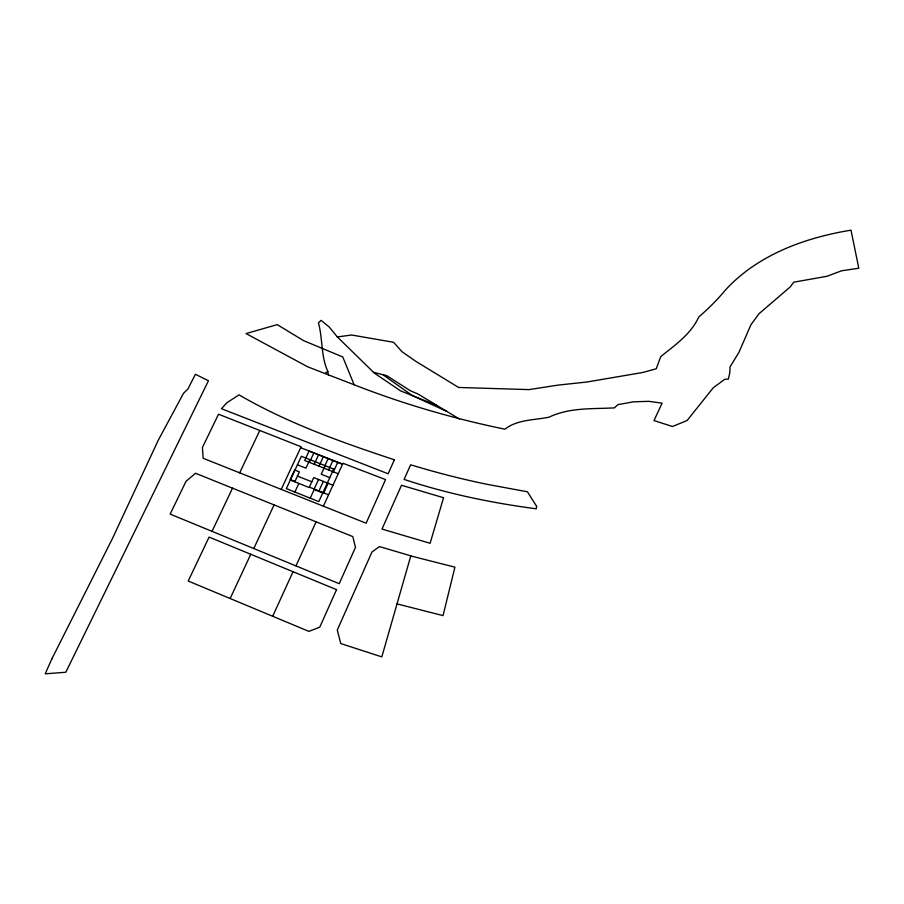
<?xml version="1.0" encoding="UTF-8"?>
<svg xmlns="http://www.w3.org/2000/svg" width="904" height="904" viewBox="0 0 904 904"><rect width="100%" height="100%" fill="white"/><g stroke="black" fill="none" stroke-linecap="round" stroke-linejoin="round"><path stroke-width="1.36" d="M410.8 555.892L381.816 656.892L340.797 643.569L337.271 630.077L371.985 551.96L379.443 546.57L412.913 556.48L454.915 567.158L443.039 615.601L397.037 603.906M323.768 492.883L328.152 483.301M333.406 471.843L337.757 462.328M272.692 616.279L293.043 571.723M295.97 565.904L339.215 583.679L355.464 547.395L352.809 536.592L195.513 473.267L186.009 481.346L170.144 514.105L295.97 565.904L316.106 521.823M323.395 506.172L343 463.266L385.545 479.606L366.12 523.213L203.151 458.283L202.417 447.491L218.531 414.213L301.111 446.757L281.234 489.38M314.151 489.053L318.547 479.482M323.813 468.046L328.175 458.554M310.23 498.183L314.196 489.539L322.762 492.962M325.169 465.684L321.236 474.25L329.791 477.64M318.954 490.962L323.349 481.391M328.604 469.944L332.966 460.441M314.242 464.26L318.615 454.78M319.022 466.148L323.395 456.667M294.806 481.798L299.416 471.877L294.647 469.978L290.218 479.493L294.986 481.403M294.873 492.025L298.862 483.425M309.88 459.639L305.925 468.17L297.427 464.803M309.462 462.373L313.846 452.904M230.158 598.516L250.758 554.276M253.787 548.525L274.093 504.907M239.684 472.826L259.776 430.485M212.033 531.337L232.531 488.16M337.328 336.932L351.656 335.011L393.59 342.288L401.941 351.656L415.783 361.317L458.588 387.454L529.009 389.613L557.926 385.127L587.058 381.985L642.767 372.482L656.236 368.775L660.767 356.617C675.039 344.989 690.893 334.288 698.781 316.954C708.521 308.614 717.494 299.608 725.663 289.766C758.06 254.702 804.91 237.684 851.003 230.181L858.8 268.217L841.669 270.771L826.877 276.308L793.735 282.184L790.175 286.975L758.964 313.767L750.93 324.762L738.93 352.379L730.059 366.866L729.799 372.798L728.353 379.104L724.884 379.239L713.369 387.647L687.074 420.541L672.452 426.507L654.01 420.563L662.101 403.161L648.812 401.331L633.523 401.817L617.918 404.63L614.404 407.885C592.131 409.06 569.543 407.354 548.818 417.241C534.207 420.157 516.964 419.58 504.929 429.197C453.571 418.62 402.981 403.941 354.165 384.776L342.763 356.944L303.721 340.706L277.2 324.626L246.069 333.576L307.62 366.775L324.909 373.51L327.813 371.408C320.807 356.097 322.841 338.785 318.434 322.796L321.112 320.366L329.214 327.011L337.328 336.932L374.425 373.171L400.641 390.901L436.869 405.421M373.68 372.358L386.686 375.635L410.506 390.81L417.806 393.907L459.368 418.981M324.909 373.51L354.165 384.776M300.67 447.695L342.559 464.215L309.089 451.028L304.704 460.486L338.209 473.741M332.966 485.211L313.756 477.572L309.157 487.538L290.353 480.024M297.461 476.08L311.812 481.798M309.349 487.132L328.581 494.816M446.779 411.399L412.461 395.636L382.946 374.697M327.813 371.408L328.401 374.866M536.614 506.342L536.219 508.794C491.437 502.895 447.017 493.686 404.122 479.414L410.619 464.814L423.626 468.634A751.597 622.901 -3.7 0 0 486.465 484.205L527.439 491.799L536.614 506.342M443.559 497.731L430.112 543.281L381.996 529.077L401.5 485.267L443.559 497.731M51.788 659.039L45.2 673.819L65.811 672.26L208.451 380.742L195.433 374.279L187.851 389.093L183.501 393.319L158.166 440.429L112.345 538.75L51.788 659.039M394.37 459.786L388.144 473.775L221.446 408.71L226.847 402.788L239.018 394.856C287.755 423.196 341.057 442.135 394.37 459.786M336.537 589.657L319.745 627.218L308.897 631.376L188.224 581.023L209.095 537.089L336.537 589.657M333.712 469.063L318.796 501.618L286.353 488.612L301.394 456.294L333.712 469.063"/></g></svg>
